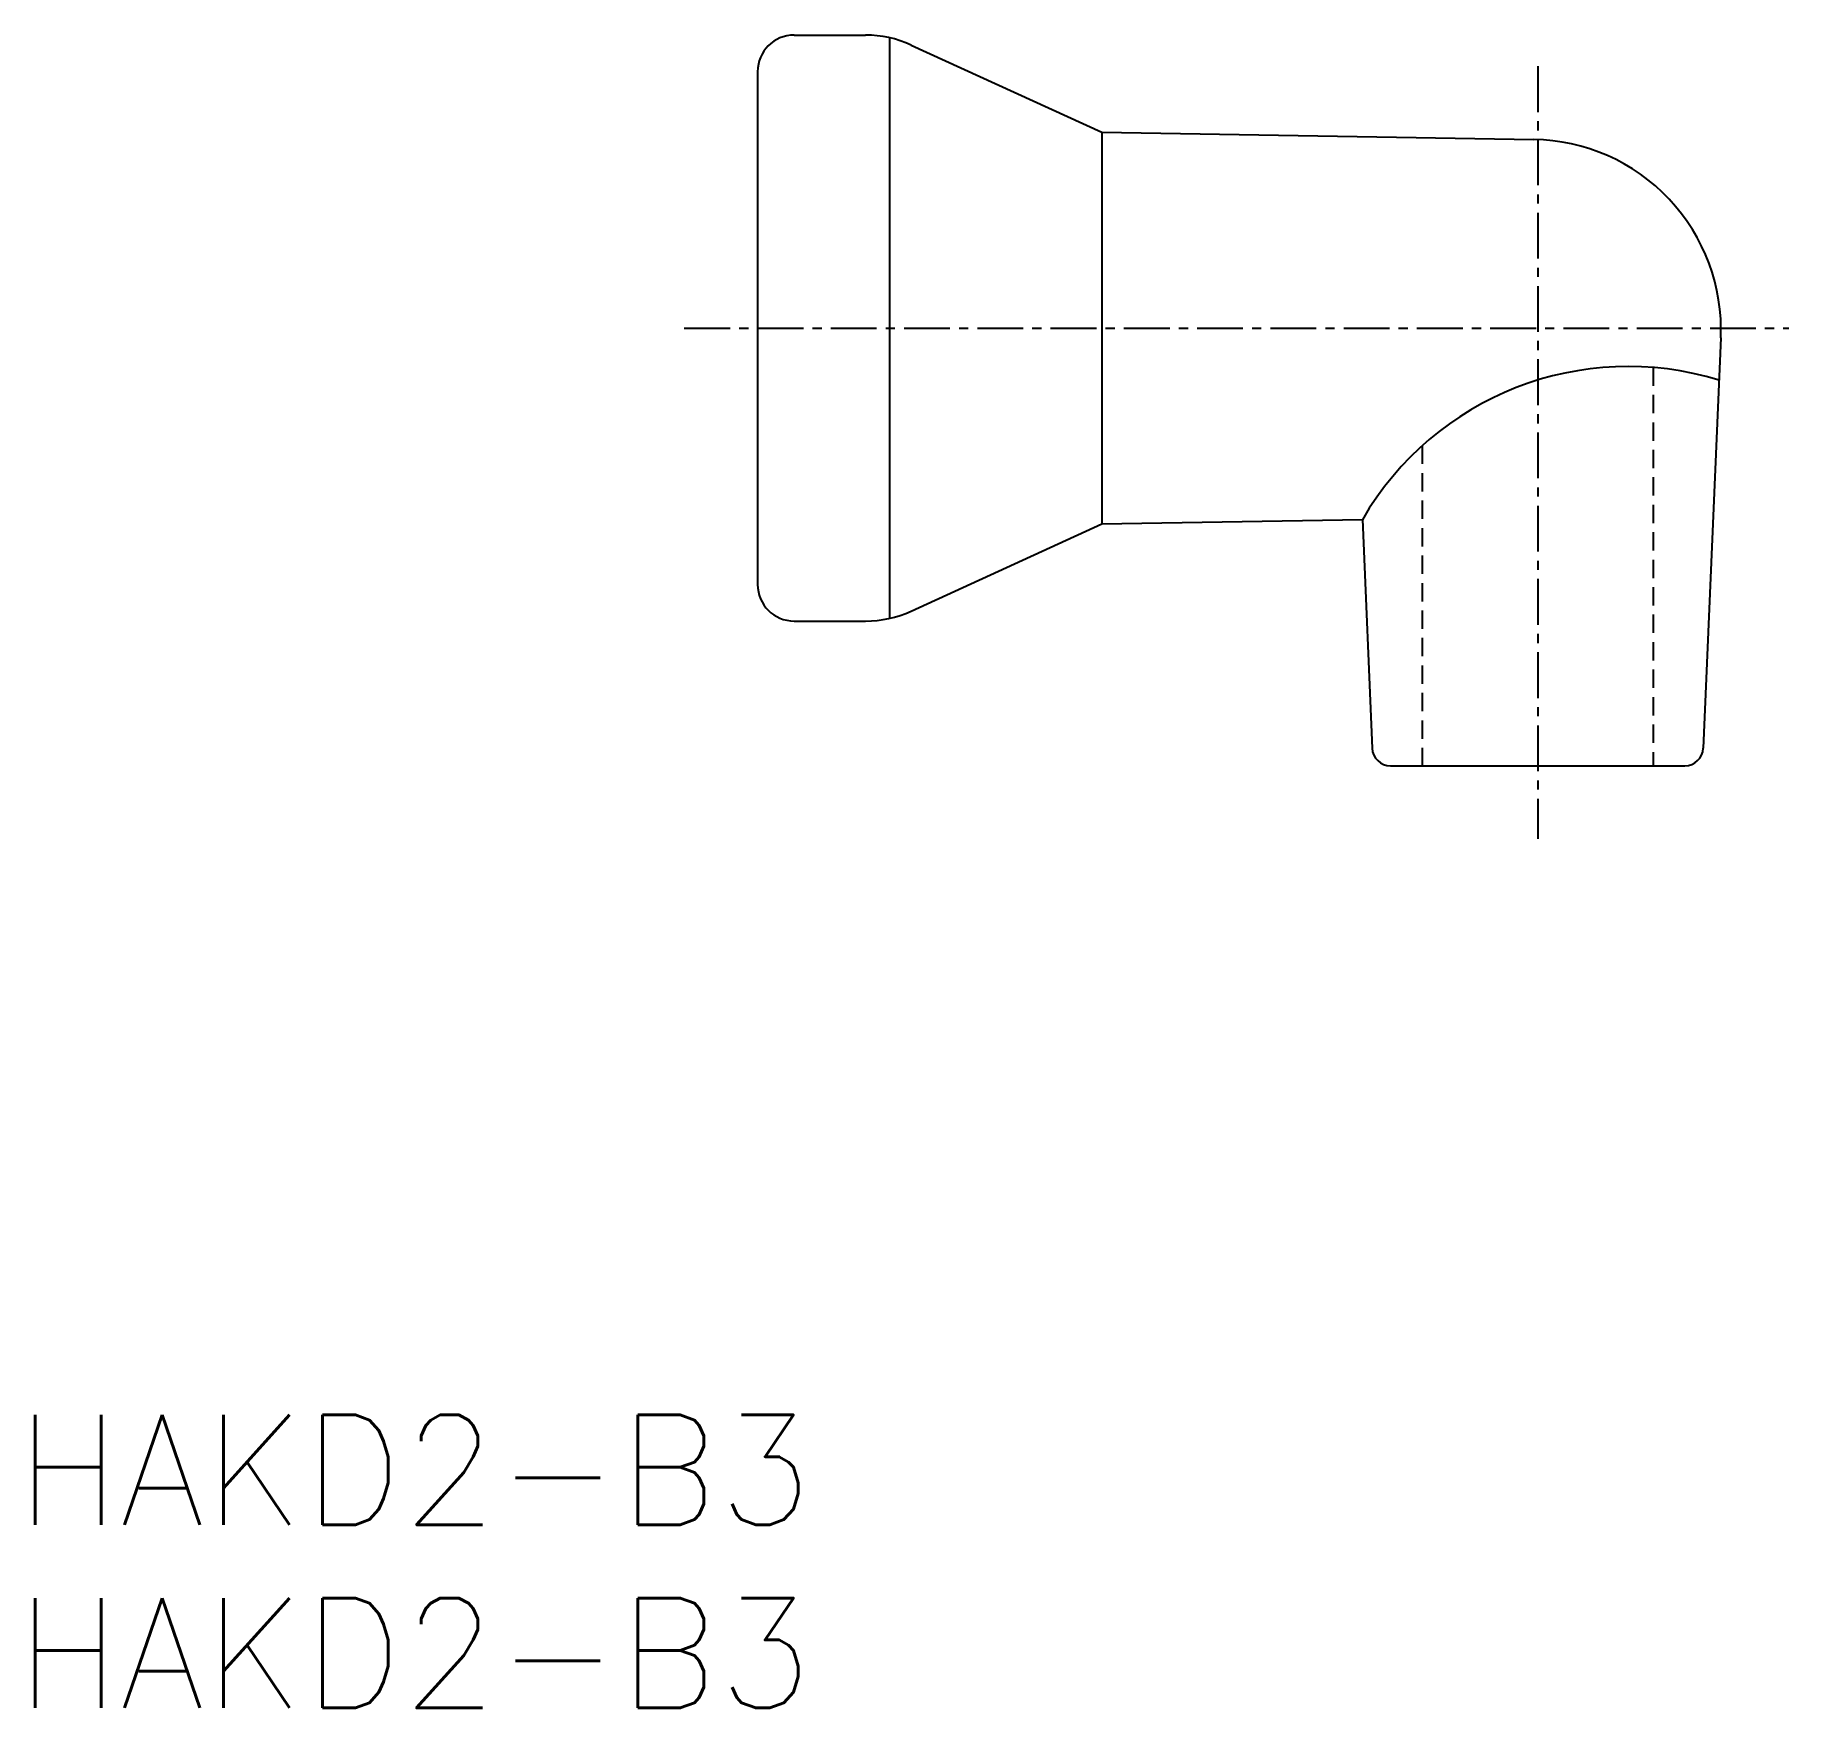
# Model space of a CAD drawing. Extents: x 0.5 to 48.4, y 0 to 45.7.
import ezdxf
from ezdxf.enums import TextEntityAlignment as Align

# ---------------------------------------------------------------- set-up
doc = ezdxf.new("R2010")
doc.units = 0
doc.linetypes.add('CENTER', pattern=[2, 1.25, -0.25, 0.25, -0.25])
doc.linetypes.add('DASHED', pattern=[0.75, 0.5, -0.25])
doc.layers.get('0').update_dxf_attribs({"linetype": 'CONTINUOUS'})
doc.layers.add('CENTER', color=1, linetype='CENTER')
doc.styles.get("Standard").update_dxf_attribs({"font": 'txt.shx', "bigfont": '@extfont2.shx'})

msp = doc.modelspace()

# ---------------------------------------------------------------- linework, layer by layer
at = {"color": 7, "linetype": 'CONTINUOUS'}
for p, q in [((21.238, 45.677), (23.185, 45.677)), ((23.838, 45.604), (23.838, 29.749)), ((24.433, 45.405), (29.633, 43.027)), ((20.238, 44.677), (20.238, 30.677)), ((20.238, 44.677), (20.238, 30.677)), ((20.238, 44.677), (20.238, 30.677)), ((20.238, 44.677), (20.238, 30.677)), ((20.238, 44.677), (20.238, 30.677)), ((20.238, 44.677), (20.238, 30.677)), ((20.238, 44.677), (20.238, 30.677)), ((29.633, 43.027), (29.633, 32.327)), ((29.633, 43.027), (41.427, 42.828)), ((46.534, 37.407), (46.055, 26.205)), ((24.433, 29.948), (29.633, 32.327)), ((29.633, 32.327), (36.747, 32.445)), ((36.747, 32.445), (37.014, 26.205)), ((21.238, 29.677), (23.185, 29.677)), ((37.513, 25.727), (45.555, 25.727))]:
    msp.add_line(p, q, dxfattribs=at)
at = {"color": 3, "linetype": 'DASHED'}
for p, q in [((44.684, 36.601), (44.684, 25.727)), ((38.384, 34.465), (38.384, 25.727))]:
    msp.add_line(p, q, dxfattribs=at)
at = {"color": 7, "linetype": 'CONTINUOUS'}
for centre, radius, start, end in [((21.238, 44.677), 1, 90, 180), ((23.185, 42.677), 3, 65.4246, 90), ((41.338, 37.629), 5.2, 357.5527, 89.0253), ((44.009, 28.233), 8.395, 72.8537, 149.8875), ((21.238, 30.677), 1, 180, 270), ((23.185, 32.677), 3, 270, 294.5754), ((37.513, 26.227), 0.5, 182.4473, 270), ((45.555, 26.227), 0.5, 270, 357.5527)]:
    msp.add_arc(centre, radius, start, end, dxfattribs=at)
at = {"layer": 'CENTER', "linetype": 'CENTER'}
msp.add_line((41.534, 44.825), (41.534, 23.727), dxfattribs=at)
at = {"layer": 'CENTER', "color": 1, "linetype": 'CENTER'}
msp.add_line((18.238, 37.677), (48.392, 37.677), dxfattribs=at)

# ---------------------------------------------------------------- texts
at = {"color": 7, "linetype": 'CONTINUOUS'}
for p in [(0, 6.5), (0, 1.5)]:
    msp.add_text('HAKD2-B3', height=3, dxfattribs=at).set_placement(p, align=Align.MIDDLE_LEFT)

doc.saveas('drawing.dxf')
